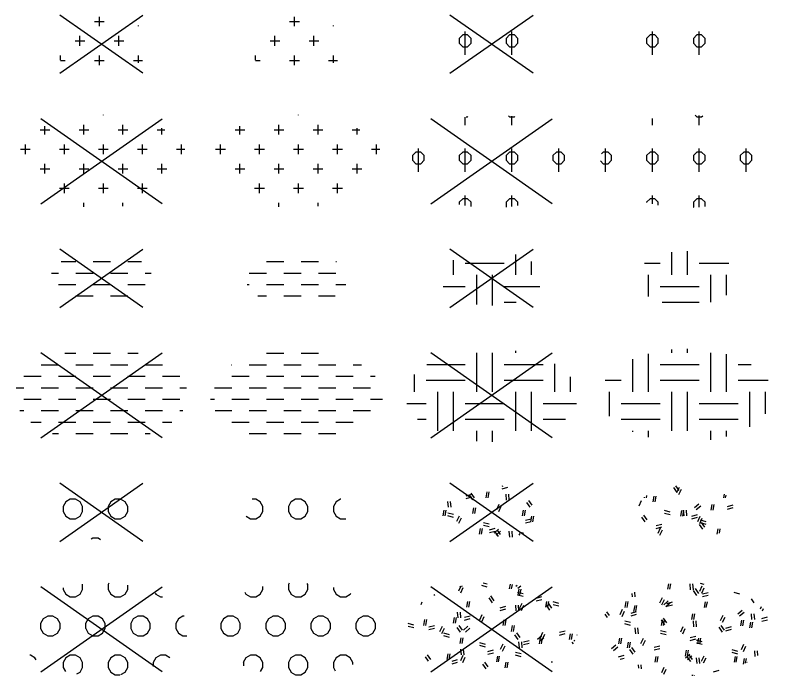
# Model space of a CAD drawing. Header units: metres. Extents: x 58.8 to 88.2, y 198.9 to 238.
# Drawn here: x 66.23 to 75.94, y 228.86 to 237.33 of the extents above; entities that cross this region are included whole.
import ezdxf
from ezdxf.enums import TextEntityAlignment as Align

# ---------------------------------------------------------------- set-up
doc = ezdxf.new("R2010")
doc.units = ezdxf.units.M
doc.layers.get('0').update_dxf_attribs({"lineweight": 25})
doc.layers.add('gewijzigd', color=1, linetype='Continuous', lineweight=25)
doc.layers.add('gewijzigd_rond2', color=4, linetype='Continuous', lineweight=25)
doc.styles.add('NLCS-ISO', font='NLCS-ISO.ttf')
pattern_1 = [(40, (0, 0), (-1.387956635394037, 3.40429161181378), [0.3749999999999999, -4]), (40, (0.125, -0.125), (-1.387956635394037, 3.40429161181378), [0.3749999999999999, -4]), (95, (0.75, -0.125), (-3.931830539026278, 1.914604035402709), [0.375, -2]), (95, (0.925, -0.125), (-3.931830539026278, 1.914604035402709), [0.375, -2]), (125, (1, 0.5), (-3.686609212672343, 0.4705449107571024), [0.375, -2.5]), (125, (1.125, 0.625), (-3.686609212672343, 0.4705449107571024), [0.375, -2.5]), (15, (0, 0.625), (0.8018411266773008, 2.803043133376452), [0.375, -2]), (15, (0, 0.8), (0.8018411266773008, 2.803043133376452), [0.375, -2]), (165, (0, 0.625), (-2.419460158568056, -3.233993280930225), [0.375, -2]), (165, (0, 0.8), (-2.419460158568056, -3.233993280930225), [0.375, -2]), (65, (0, 0), (-1.337170029615013, 1.86483278389763), [0.375, -2.5]), (65, (0.125, -0.125), (-1.337170029615013, 1.86483278389763), [0.375, -2.5]), (80, (0.75, -0.125), (-3.302320674045186, 2.866998110528457), [0.3749999999999999, -2]), (80, (0.875, -0.125), (-3.302320674045186, 2.866998110528457), [0.3749999999999999, -2]), (80, (0.25, 0.5), (-2.331783249280322, 1.172726258926482), [0.3749999999999999, -2]), (80, (0.375, 0.5), (-2.331783249280322, 1.172726258926482), [0.3749999999999999, -2])]
pattern_2 = [(0, (0, 0.75), (2.5, 2.5), [2.5, -2.5]), (0, (0, 1.75), (2.5, 2.5), [2.5, -2.5]), (90, (0.75, 2.5), (-2.5, 2.5), [2.5, -2.5]), (90, (1.75, 2.5), (-2.5, 2.5), [2.5, -2.5])]
pattern_3 = [(0, (-0.15328, 1.12556), (0, 3), [0.3065560000000001, -2.693444]), (45, (0.15328, 1.12556), (0, 2.999999514133294), [0.312768, -3.929872]), (90, (0.3744400000000001, 1.34672), (-3, 1.83697019872103e-16), [0.3065560000000001, -2.693444]), (135, (0.3744400000000001, 1.65328), (-2.999999514133294, 1.776356839400251e-16), [0.312768, -3.929872]), (180, (0.15328, 1.87444), (-3.67394039744206e-16, -3), [0.3065560000000001, -2.693444]), (225, (-0.15328, 1.87444), (-5.329070518200752e-16, -2.999999514133295), [0.312768, -3.929872]), (270, (-0.3744400000000001, 1.65328), (3, -5.51091059616309e-16), [0.3065560000000001, -2.693444]), (315, (-0.3744400000000001, 1.34672), (2.999999514133294, -7.105427357601002e-16), [0.312768, -3.929872]), (90, (0, 0.754), (-3, 1.83697019872103e-16), [1.49776, -1.50184])]
pattern_4 = [(0, (-0.15328, -0.3744400000000001), (0, 3), [0.3065560000000001, -2.693444]), (45, (0.15328, -0.3744400000000001), (0, 2.999999514133294), [0.312768, -3.929872]), (90, (0.3744400000000001, -0.15328), (-3, 1.83697019872103e-16), [0.3065560000000001, -2.693444]), (135, (0.3744400000000001, 0.15328), (-2.999999514133294, 1.776356839400251e-16), [0.312768, -3.929872]), (180, (0.15328, 0.3744400000000001), (-3.67394039744206e-16, -3), [0.3065560000000001, -2.693444]), (225, (-0.15328, 0.3744400000000001), (-5.329070518200752e-16, -2.999999514133295), [0.312768, -3.929872]), (270, (-0.3744400000000001, 0.15328), (3, -5.51091059616309e-16), [0.3065560000000001, -2.693444]), (315, (-0.3744400000000001, -0.15328), (2.999999514133294, -7.105427357601002e-16), [0.312768, -3.929872]), (90, (0, -0.746), (-3, 1.83697019872103e-16), [1.49776, -1.50184])]
pattern_5 = [(0, (-0.16747, -0.625), (1.443375, 2.5), [0.33494, -2.55181]), (29.99999999999999, (0.16747, -0.625), (1.443376009461097, 2.499999417187364), [0.33494, -4.66506]), (59.99999999999999, (0.45753, -0.45753), (-1.443376009461096, 2.499999417187365), [0.33494, -2.55181]), (90, (0.625, -0.16747), (-1.443375, 2.5), [0.33494, -4.66506]), (120, (0.625, 0.16747), (-2.886751009461097, -5.828126352636076e-07), [0.33494, -2.551809999999999]), (150, (0.45753, 0.45753), (-2.886751009461097, 5.828126354856522e-07), [0.33494, -4.66506]), (180, (0.16747, 0.625), (-1.443375, -2.5), [0.33494, -2.55181]), (210, (-0.16747, 0.625), (-1.443376009461096, -2.499999417187365), [0.33494, -4.66506]), (240, (-0.45753, 0.45753), (1.443376009461096, -2.499999417187365), [0.33494, -2.55181]), (270, (-0.625, 0.16747), (1.443375, -2.5), [0.33494, -4.66506]), (300.0000000000001, (-0.625, -0.16747), (2.886751009461097, 5.82812636151786e-07), [0.33494, -2.55181]), (329.9999999999999, (-0.45753, -0.45753), (2.886751009461097, -5.82812637262009e-07), [0.33494, -4.66506])]
pattern_6 = [(0, (-0.55, 0), (1.11125, 0.735), [1.11125, -1.11125])]
pattern_7 = [(0, (-109.7417062656246, -125.6982410932085), (1.25, 1.25), [0.625, -1.875]), (90, (-109.4292062656246, -126.0107410932085), (-1.25, 1.25), [0.625, -1.875])]
pattern_8 = [(0, (0, 0), (1.25, 1.25), [0.625, -1.875]), (90, (0.3125, -0.3125), (-1.25, 1.25), [0.625, -1.875])]

# ---------------------------------------------------------------- blocks, each defined once
blk = doc.blocks.new('SGR-GRAS_RUIGGRAS-SO')
h = blk.add_hatch()
h.set_pattern_fill('AGR-GRAS_RUIGGRAS-SO', color=256, scale=0.025, style=0, pattern_type=2)
h.set_pattern_definition(pattern_1)
edge = h.paths.add_edge_path()
edge.add_ellipse((0, 0), major_axis=(-5.525, 0), ratio=0.5384615384692354, start_angle=1.1368683772161603e-13, end_angle=360, ccw=False)
at = {"style": 'NLCS-ISO'}
blk.add_attdef('TYPE', text='', height=1.8, dxfattribs=at).set_placement((6.525, -1.446759378964657e-15), align=Align.MIDDLE_LEFT)
blk = doc.blocks.new('SGR-GRAS_RUIGGRAS_KL-SO')
h = blk.add_hatch()
h.set_pattern_fill('AGR-GRAS_RUIGGRAS-SO', color=256, scale=0.025, style=0, pattern_type=2)
h.set_pattern_definition(pattern_1)
edge = h.paths.add_edge_path()
edge.add_ellipse((0, 0), major_axis=(-3.25, 0), ratio=0.5384615384692354, start_angle=1.1368683772161603e-13, end_angle=360, ccw=False)
at = {"style": 'NLCS-ISO'}
blk.add_attdef('TYPE', text='', height=1.8, dxfattribs=at).set_placement((4.25, -1.446759378964657e-15), align=Align.MIDDLE_LEFT)
blk = doc.blocks.new('SGR-GROND-SO')
h = blk.add_hatch()
h.set_pattern_fill('AGR-GROND-SO', color=256, pattern_type=2)
h.set_pattern_definition(pattern_2)
edge = h.paths.add_edge_path()
edge.add_ellipse((0, 0), major_axis=(-5.525, 2.791901562686052e-15), ratio=0.5384615384692354, start_angle=0, end_angle=359.9999999999999)
at = {"style": 'NLCS-ISO'}
blk.add_attdef('TYPE', text='', height=1.8, dxfattribs=at).set_placement((6.525, -1.446759378964657e-15), align=Align.MIDDLE_LEFT)
blk = doc.blocks.new('SGR-GROND_KL-SO')
h = blk.add_hatch()
h.set_pattern_fill('AGR-GROND-SO', color=256, pattern_type=2)
h.set_pattern_definition(pattern_2)
edge = h.paths.add_edge_path()
edge.add_ellipse((0, 0), major_axis=(-3.25, 1.642295036874148e-15), ratio=0.5384615384692354, start_angle=0, end_angle=359.9999999999999)
at = {"style": 'NLCS-ISO'}
blk.add_attdef('TYPE', text='', height=1.8, dxfattribs=at).set_placement((4.25, -1.446759378964657e-15), align=Align.MIDDLE_LEFT)
blk = doc.blocks.new('SGR-HEESTERS-SO')
h = blk.add_hatch()
h.set_pattern_fill('AGR-HEESTERS-SO', color=256, scale=0.4, style=0, pattern_type=2)
h.set_pattern_definition(pattern_3)
edge = h.paths.add_edge_path()
edge.add_ellipse((0, 0), major_axis=(-5.525, 0), ratio=0.5384615384692354, start_angle=1.1368683772161603e-13, end_angle=360, ccw=False)
at = {"style": 'NLCS-ISO'}
blk.add_attdef('TYPE', text='', height=1.8, dxfattribs=at).set_placement((6.525, -1.446759378964657e-15), align=Align.MIDDLE_LEFT)
blk = doc.blocks.new('SGR-HEESTERS_KL-SO')
h = blk.add_hatch()
h.set_pattern_fill('AGR-HEESTERS-SO', color=256, scale=0.4, style=0, pattern_type=2)
h.set_pattern_definition(pattern_4)
edge = h.paths.add_edge_path()
edge.add_ellipse((0, 0), major_axis=(-3.25, 0), ratio=0.5384615384692354, start_angle=1.1368683772161603e-13, end_angle=360, ccw=False)
at = {"style": 'NLCS-ISO'}
blk.add_attdef('TYPE', text='', height=1.8, dxfattribs=at).set_placement((4.25, -1.446759378964657e-15), align=Align.MIDDLE_LEFT)
blk = doc.blocks.new('SGR-VASTEPLANTEN-SO')
h = blk.add_hatch()
h.set_pattern_fill('AGR-VASTEPLANTEN-SO', color=256, scale=0.5, style=0, pattern_type=2)
h.set_pattern_definition(pattern_5)
edge = h.paths.add_edge_path()
edge.add_ellipse((0, 0), major_axis=(-5.525, 0), ratio=0.5384615384692354, start_angle=1.1368683772161603e-13, end_angle=360, ccw=False)
at = {"style": 'NLCS-ISO'}
blk.add_attdef('TYPE', text='', height=1.8, dxfattribs=at).set_placement((6.525, -1.446759378964657e-15), align=Align.MIDDLE_LEFT)
blk = doc.blocks.new('SGR-VASTEPLANTEN_KL-SO')
h = blk.add_hatch()
h.set_pattern_fill('AGR-VASTEPLANTEN-SO', color=256, scale=0.5, style=0, pattern_type=2)
h.set_pattern_definition(pattern_5)
edge = h.paths.add_edge_path()
edge.add_ellipse((0, 0), major_axis=(-3.25, 0), ratio=0.5384615384692354, start_angle=1.1368683772161603e-13, end_angle=360, ccw=False)
at = {"style": 'NLCS-ISO'}
blk.add_attdef('TYPE', text='', height=1.8, dxfattribs=at).set_placement((4.25, -1.446759378964657e-15), align=Align.MIDDLE_LEFT)
blk = doc.blocks.new('SGR-WATERPLANTEN-SO')
h = blk.add_hatch()
h.set_pattern_fill('AGR-WATERPLANTEN-SO', color=256, style=0, pattern_type=2)
h.set_pattern_definition(pattern_6)
edge = h.paths.add_edge_path()
edge.add_ellipse((0, 0), major_axis=(-5.525, 0), ratio=0.5384615384692354, start_angle=1.1368683772161603e-13, end_angle=360, ccw=False)
at = {"style": 'NLCS-ISO'}
blk.add_attdef('TYPE', text='', height=1.8, dxfattribs=at).set_placement((6.525, -1.446759378964657e-15), align=Align.MIDDLE_LEFT)
blk = doc.blocks.new('SGR-WATERPLANTEN_KL-SO')
h = blk.add_hatch()
h.set_pattern_fill('AGR-WATERPLANTEN-SO', color=256, style=0, pattern_type=2)
h.set_pattern_definition(pattern_6)
edge = h.paths.add_edge_path()
edge.add_ellipse((0, 0), major_axis=(-3.25, 0), ratio=0.5384615384692354, start_angle=0, end_angle=360, ccw=False)
at = {"style": 'NLCS-ISO'}
blk.add_attdef('TYPE', text='', height=1.8, dxfattribs=at).set_placement((4.25, -8.51819583088105e-16), align=Align.MIDDLE_LEFT)
blk = doc.blocks.new('SGR-WISSELBEPLANTING-SO')
h = blk.add_hatch()
h.set_pattern_fill('AGR-WISSELBEPLANTING-SO', color=256, scale=5, style=0, pattern_type=2)
h.set_pattern_definition(pattern_7)
edge = h.paths.add_edge_path()
edge.add_ellipse((0, 0), major_axis=(-5.525, 0), ratio=0.5384615384692354, start_angle=1.1368683772161603e-13, end_angle=360, ccw=False)
at = {"style": 'NLCS-ISO'}
blk.add_attdef('TYPE', text='', height=1.8, dxfattribs=at).set_placement((6.525, -1.446759378964657e-15), align=Align.MIDDLE_LEFT)
blk = doc.blocks.new('SGR-WISSELBEPLANTING_KL-SO')
h = blk.add_hatch()
h.set_pattern_fill('AGR-WISSELBEPLANTING-SO', color=256, scale=5, style=0, pattern_type=2)
h.set_pattern_definition(pattern_8)
edge = h.paths.add_edge_path()
edge.add_ellipse((0, 0), major_axis=(-3.25, 0), ratio=0.5384615384692354, start_angle=1.1368683772161603e-13, end_angle=360, ccw=False)
at = {"style": 'NLCS-ISO'}
blk.add_attdef('TYPE', text='', height=1.8, dxfattribs=at).set_placement((4.25, -1.446759378964657e-15), align=Align.MIDDLE_LEFT)
blk = doc.blocks.new('V-SGR-GRAS_RUIGGRAS-SO')
h = blk.add_hatch()
h.set_pattern_fill('AGR-GRAS_RUIGGRAS-SO', color=256, scale=0.025, style=0, pattern_type=2)
h.set_pattern_definition(pattern_1)
edge = h.paths.add_edge_path()
edge.add_ellipse((0, 0), major_axis=(-5.525, 0), ratio=0.5384615384692354, start_angle=1.1368683772161603e-13, end_angle=360, ccw=False)
for p, q in [((-3.890972210372713, -2.724488072667468), (3.890972210372711, 2.724488072667468)), ((3.890972210372712, -2.724488072667467), (-3.890972210372712, 2.724488072667468))]:
    blk.add_line(p, q)
at = {"style": 'NLCS-ISO'}
blk.add_attdef('TYPE', text='', height=1.8, dxfattribs=at).set_placement((6.525, -1.446759378964657e-15), align=Align.MIDDLE_LEFT)
blk = doc.blocks.new('V-SGR-GRAS_RUIGGRAS_KL-SO')
h = blk.add_hatch()
h.set_pattern_fill('AGR-GRAS_RUIGGRAS-SO', color=256, scale=0.025, style=0, pattern_type=2)
h.set_pattern_definition(pattern_1)
edge = h.paths.add_edge_path()
edge.add_ellipse((0, 0), major_axis=(-3.25, 0), ratio=0.5384615384692354, start_angle=1.1368683772161603e-13, end_angle=360, ccw=False)
for p, q in [((-2.662244143939224, -1.864123418140899), (2.662244143939223, 1.864123418140899)), ((2.662244143939223, -1.864123418140899), (-2.662244143939225, 1.864123418140899))]:
    blk.add_line(p, q)
at = {"style": 'NLCS-ISO'}
blk.add_attdef('TYPE', text='', height=1.8, dxfattribs=at).set_placement((4.25, -1.446759378964657e-15), align=Align.MIDDLE_LEFT)
blk = doc.blocks.new('V-SGR-GROND-SO')
h = blk.add_hatch()
h.set_pattern_fill('AGR-GROND-SO', color=256, pattern_type=2)
h.set_pattern_definition(pattern_2)
edge = h.paths.add_edge_path()
edge.add_ellipse((0, 0), major_axis=(-5.525, 2.791901562686052e-15), ratio=0.5384615384692354, start_angle=0, end_angle=359.9999999999999)
for p, q in [((-3.890972210372713, -2.724488072667468), (3.890972210372711, 2.724488072667468)), ((3.890972210372712, -2.724488072667467), (-3.890972210372712, 2.724488072667468))]:
    blk.add_line(p, q)
at = {"style": 'NLCS-ISO'}
blk.add_attdef('TYPE', text='', height=1.8, dxfattribs=at).set_placement((6.525, -1.446759378964657e-15), align=Align.MIDDLE_LEFT)
blk = doc.blocks.new('V-SGR-GROND_KL-SO')
h = blk.add_hatch()
h.set_pattern_fill('AGR-GROND-SO', color=256, pattern_type=2)
h.set_pattern_definition(pattern_2)
edge = h.paths.add_edge_path()
edge.add_ellipse((0, 0), major_axis=(-3.25, 1.642295036874148e-15), ratio=0.5384615384692354, start_angle=0, end_angle=359.9999999999999)
for p, q in [((-2.662244143939224, -1.864123418140899), (2.662244143939223, 1.864123418140899)), ((2.662244143939223, -1.864123418140899), (-2.662244143939225, 1.864123418140899))]:
    blk.add_line(p, q)
at = {"style": 'NLCS-ISO'}
blk.add_attdef('TYPE', text='', height=1.8, dxfattribs=at).set_placement((4.25, -1.446759378964657e-15), align=Align.MIDDLE_LEFT)
blk = doc.blocks.new('V-SGR-HEESTERS-SO')
h = blk.add_hatch()
h.set_pattern_fill('AGR-HEESTERS-SO', color=256, scale=0.4, style=0, pattern_type=2)
h.set_pattern_definition(pattern_3)
edge = h.paths.add_edge_path()
edge.add_ellipse((0, 0), major_axis=(-5.525, 0), ratio=0.5384615384692354, start_angle=1.1368683772161603e-13, end_angle=360, ccw=False)
for p, q in [((-3.890972210372713, -2.724488072667468), (3.890972210372711, 2.724488072667468)), ((3.890972210372712, -2.724488072667467), (-3.890972210372712, 2.724488072667468))]:
    blk.add_line(p, q)
at = {"style": 'NLCS-ISO'}
blk.add_attdef('TYPE', text='', height=1.8, dxfattribs=at).set_placement((6.525, -1.446759378964657e-15), align=Align.MIDDLE_LEFT)
blk = doc.blocks.new('V-SGR-HEESTERS_KL-SO')
h = blk.add_hatch()
h.set_pattern_fill('AGR-HEESTERS-SO', color=256, scale=0.4, style=0, pattern_type=2)
h.set_pattern_definition(pattern_4)
edge = h.paths.add_edge_path()
edge.add_ellipse((0, 0), major_axis=(-3.25, 0), ratio=0.5384615384692354, start_angle=1.1368683772161603e-13, end_angle=360, ccw=False)
for p, q in [((-2.662244143939224, -1.864123418140899), (2.662244143939223, 1.864123418140899)), ((2.662244143939223, -1.864123418140899), (-2.662244143939225, 1.864123418140899))]:
    blk.add_line(p, q)
at = {"style": 'NLCS-ISO'}
blk.add_attdef('TYPE', text='', height=1.8, dxfattribs=at).set_placement((4.25, -1.446759378964657e-15), align=Align.MIDDLE_LEFT)
blk = doc.blocks.new('V-SGR-VASTEPLANTEN-SO')
h = blk.add_hatch()
h.set_pattern_fill('AGR-VASTEPLANTEN-SO', color=256, scale=0.5, style=0, pattern_type=2)
h.set_pattern_definition(pattern_5)
edge = h.paths.add_edge_path()
edge.add_ellipse((0, 0), major_axis=(-5.525, 0), ratio=0.5384615384692354, start_angle=1.1368683772161603e-13, end_angle=360, ccw=False)
for p, q in [((-3.890972210372713, -2.724488072667468), (3.890972210372711, 2.724488072667468)), ((3.890972210372712, -2.724488072667467), (-3.890972210372712, 2.724488072667468))]:
    blk.add_line(p, q)
at = {"style": 'NLCS-ISO'}
blk.add_attdef('TYPE', text='', height=1.8, dxfattribs=at).set_placement((6.525, -1.446759378964657e-15), align=Align.MIDDLE_LEFT)
blk = doc.blocks.new('V-SGR-VASTEPLANTEN_KL-SO')
h = blk.add_hatch()
h.set_pattern_fill('AGR-VASTEPLANTEN-SO', color=256, scale=0.5, style=0, pattern_type=2)
h.set_pattern_definition(pattern_5)
edge = h.paths.add_edge_path()
edge.add_ellipse((0, 0), major_axis=(-3.25, 0), ratio=0.5384615384692354, start_angle=1.1368683772161603e-13, end_angle=360, ccw=False)
for p, q in [((-2.662244143939224, -1.864123418140899), (2.662244143939223, 1.864123418140899)), ((2.662244143939223, -1.864123418140899), (-2.662244143939225, 1.864123418140899))]:
    blk.add_line(p, q)
at = {"style": 'NLCS-ISO'}
blk.add_attdef('TYPE', text='', height=1.8, dxfattribs=at).set_placement((4.25, -1.446759378964657e-15), align=Align.MIDDLE_LEFT)
blk = doc.blocks.new('V-SGR-WATERPLANTEN-SO')
h = blk.add_hatch()
h.set_pattern_fill('AGR-WATERPLANTEN-SO', color=256, style=0, pattern_type=2)
h.set_pattern_definition(pattern_6)
edge = h.paths.add_edge_path()
edge.add_ellipse((0, 0), major_axis=(-5.525, 0), ratio=0.5384615384692354, start_angle=1.1368683772161603e-13, end_angle=360, ccw=False)
for p, q in [((-3.890972210372713, -2.724488072667468), (3.890972210372711, 2.724488072667468)), ((3.890972210372712, -2.724488072667467), (-3.890972210372712, 2.724488072667468))]:
    blk.add_line(p, q)
at = {"style": 'NLCS-ISO'}
blk.add_attdef('TYPE', text='', height=1.8, dxfattribs=at).set_placement((6.525, -1.446759378964657e-15), align=Align.MIDDLE_LEFT)
blk = doc.blocks.new('V-SGR-WATERPLANTEN_KL-SO')
h = blk.add_hatch()
h.set_pattern_fill('AGR-WATERPLANTEN-SO', color=256, style=0, pattern_type=2)
h.set_pattern_definition(pattern_6)
edge = h.paths.add_edge_path()
edge.add_ellipse((0, 0), major_axis=(-3.25, 0), ratio=0.5384615384692354, start_angle=0, end_angle=360, ccw=False)
for p, q in [((-2.662244143939224, -1.864123418140899), (2.662244143939223, 1.864123418140899)), ((2.662244143939223, -1.864123418140899), (-2.662244143939225, 1.864123418140899))]:
    blk.add_line(p, q)
at = {"style": 'NLCS-ISO'}
blk.add_attdef('TYPE', text='', height=1.8, dxfattribs=at).set_placement((4.25, -8.51819583088105e-16), align=Align.MIDDLE_LEFT)
blk = doc.blocks.new('V-SGR-WISSELBEPLANTING-SO')
h = blk.add_hatch()
h.set_pattern_fill('AGR-WISSELBEPLANTING-SO', color=256, scale=5, style=0, pattern_type=2)
h.set_pattern_definition(pattern_7)
edge = h.paths.add_edge_path()
edge.add_ellipse((0, 0), major_axis=(-5.525, 0), ratio=0.5384615384692354, start_angle=1.1368683772161603e-13, end_angle=360, ccw=False)
for p, q in [((-3.890972210372713, -2.724488072667468), (3.890972210372711, 2.724488072667468)), ((3.890972210372712, -2.724488072667467), (-3.890972210372712, 2.724488072667468))]:
    blk.add_line(p, q)
at = {"style": 'NLCS-ISO'}
blk.add_attdef('TYPE', text='', height=1.8, dxfattribs=at).set_placement((6.525, -1.446759378964657e-15), align=Align.MIDDLE_LEFT)
blk = doc.blocks.new('V-SGR-WISSELBEPLANTING_KL-SO')
h = blk.add_hatch()
h.set_pattern_fill('AGR-WISSELBEPLANTING-SO', color=256, scale=5, style=0, pattern_type=2)
h.set_pattern_definition(pattern_8)
edge = h.paths.add_edge_path()
edge.add_ellipse((0, 0), major_axis=(-3.25, 0), ratio=0.5384615384692354, start_angle=1.1368683772161603e-13, end_angle=360, ccw=False)
for p, q in [((-2.662244143939224, -1.864123418140899), (2.662244143939223, 1.864123418140899)), ((2.662244143939223, -1.864123418140899), (-2.662244143939225, 1.864123418140899))]:
    blk.add_line(p, q)
at = {"style": 'NLCS-ISO'}
blk.add_attdef('TYPE', text='', height=1.8, dxfattribs=at).set_placement((4.25, -1.446759378964657e-15), align=Align.MIDDLE_LEFT)

msp = doc.modelspace()

# ---------------------------------------------------------------- block references
at = {"layer": 'gewijzigd', "xscale": 0.2, "yscale": 0.2, "zscale": 0.2}
for name, p in [('V-SGR-WATERPLANTEN_KL-SO', (67.33832886983282, 233.9566669630982)), ('SGR-WATERPLANTEN_KL-SO', (69.83832886983282, 233.9566669630982)), ('V-SGR-WATERPLANTEN-SO', (67.33832886983282, 232.4566669630982)), ('SGR-WATERPLANTEN-SO', (69.83832886983282, 232.4566669630982))]:
    msp.add_blockref(name, p, dxfattribs=at)
at = {"layer": 'gewijzigd_rond2', "xscale": 0.2, "yscale": 0.2, "zscale": 0.2}
for name, p in [('V-SGR-WISSELBEPLANTING_KL-SO', (67.33832886983282, 236.9566669630982)), ('V-SGR-HEESTERS_KL-SO', (72.33832886983282, 236.9566669630982)), ('SGR-WISSELBEPLANTING_KL-SO', (69.83832886983282, 236.9566669630982)), ('SGR-HEESTERS_KL-SO', (74.83832886983282, 236.9566669630982)), ('V-SGR-WISSELBEPLANTING-SO', (67.33832886983282, 235.4566669630982)), ('SGR-WISSELBEPLANTING-SO', (69.83832886983282, 235.4566669630982)), ('V-SGR-HEESTERS-SO', (72.33832886983282, 235.4566669630982)), ('SGR-HEESTERS-SO', (74.83832886983282, 235.4566669630982)), ('V-SGR-GROND_KL-SO', (72.33832886983282, 233.9566669630982)), ('SGR-GROND_KL-SO', (74.83832886983282, 233.9566669630982)), ('V-SGR-GROND-SO', (72.33832886983282, 232.4566669630982)), ('SGR-GROND-SO', (74.83832886983282, 232.4566669630982)), ('V-SGR-VASTEPLANTEN_KL-SO', (67.33832886983282, 230.9566669630982)), ('V-SGR-GRAS_RUIGGRAS_KL-SO', (72.33832886983282, 230.9566669630982)), ('SGR-VASTEPLANTEN_KL-SO', (69.83832886983282, 230.9566669630982)), ('SGR-GRAS_RUIGGRAS_KL-SO', (74.83832886983282, 230.9566669630982)), ('V-SGR-VASTEPLANTEN-SO', (67.33832886983282, 229.4566669630982)), ('SGR-VASTEPLANTEN-SO', (69.83832886983282, 229.4566669630982)), ('V-SGR-GRAS_RUIGGRAS-SO', (72.33832886983282, 229.4566669630982)), ('SGR-GRAS_RUIGGRAS-SO', (74.83832886983282, 229.4566669630982))]:
    msp.add_blockref(name, p, dxfattribs=at)

doc.saveas('drawing.dxf')
